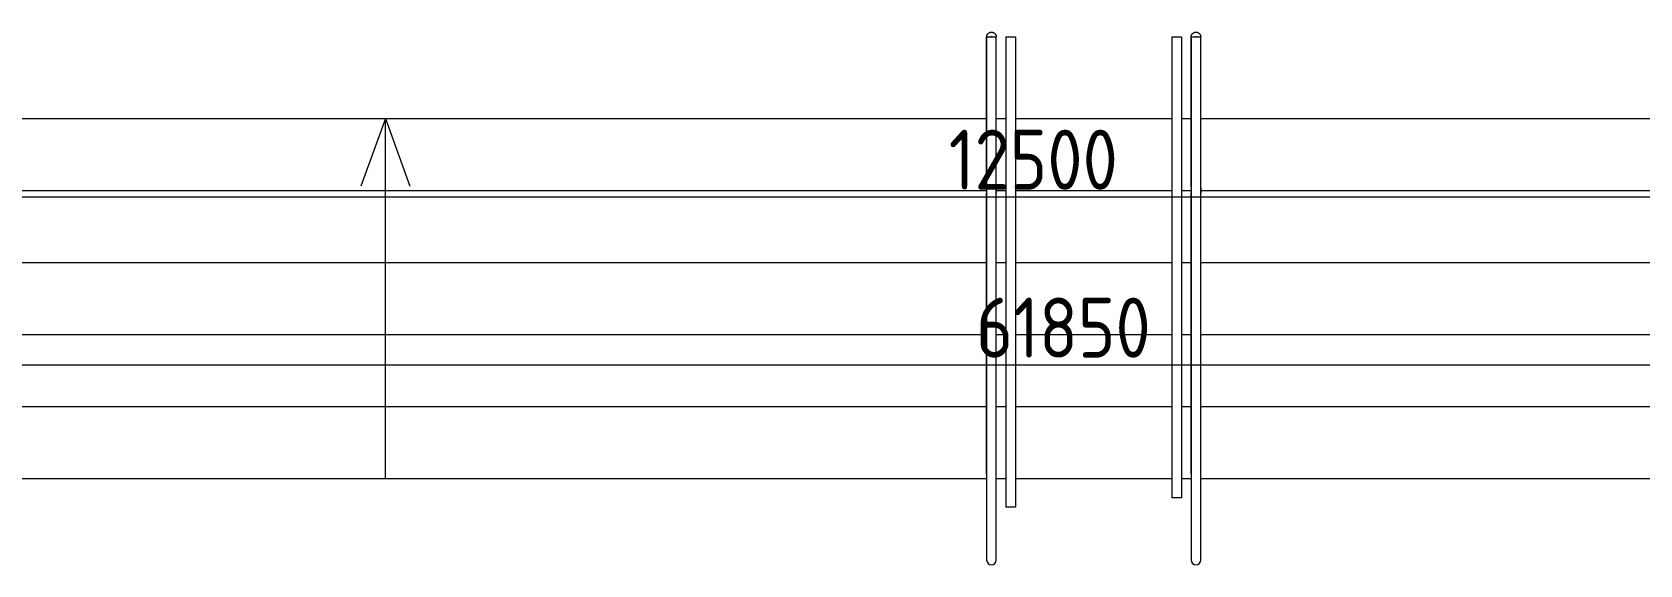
# Model space of a CAD drawing. Header units: millimetres. Extents: x -32 to 417638015, y -35 to 175284279.
# Drawn here: x 416284885 to 416291581, y 175226795 to 175229015 of the extents above; entities that cross this region are included whole.
import ezdxf

# ---------------------------------------------------------------- set-up
doc = ezdxf.new("R2010")
doc.units = ezdxf.units.MM
for name, color, linetype, lineweight in [('Аннотация', 7, 'Continuous', 18), ('Лестницы', 7, 'Continuous', 9), ('Ограждение', 7, 'Continuous', 9), ('Перекрытие', 7, 'Continuous', 18), ('Размеры', 7, 'Continuous', 9), ('Узлы', 7, 'Continuous', 18), ('ШТРИХОВКА', 252, 'Continuous', 15)]:
    doc.layers.add(name, color=color, linetype=linetype, lineweight=lineweight)
doc.layers.add('Линии', color=7, linetype='Continuous', lineweight=9, true_color=0x00a600)
doc.styles.add('GOST Common_1', font='GOST_Common.ttf', dxfattribs={"width": 0.9, "height": 250})
doc.dimstyles.new('ADSK_Основной_2_5_мм', dxfattribs={"dimscale": 304.8, "dimtxt": 251.4287490705518, "dimasz": 0.4639107611548557, "dimexe": 0.4921259842519685, "dimexo": 0.4921259842519685, "dimgap": 0.09842519685039369, "dimtad": 1, "dimrnd": 0.01, "dimdsep": 46, "dimtxsty": 'GOST Common_1', "dimblk1": 'OBLIQUE', "dimblk2": 'OBLIQUE', "dimsah": 1, "dimcen": 0.09, "dimdle": 0.4921259842519685, "dimazin": 2, "dimtfac": 1, "dimtdec": 4, "dimtix": 1, "dimtmove": 0, "dimatfit": 3, "dimfxl": 1, "dimtvp": 1, "dimtolj": 1, "dimtzin": 0, "dimlwd": 20, "dimlwe": 20, "dimarcsym": 2})

# ---------------------------------------------------------------- blocks, each defined once
blk = doc.blocks.new('Тип перил - Перила_Внутренний_-3098185-План 1-го этажа')
at = {"layer": 'Ограждение', "flags": 128}
for points in [[(24105.21181882732, -3332.500000000516), (24105.21181882732, -3333.699680026117), (24105.21181882732, -3334.897440819584), (24105.21181882732, -3336.091366219176), (24105.21181882732, -3337.279546198939), (24105.21181882732, -3338.460079924366), (24105.21181882732, -3339.631078793327), (24105.21181882732, -3340.790669457442), (24105.21181882732, -3341.936996818995), (24105.21181882732, -3343.068226998763), (24105.21181882732, -3344.182550269774), (24105.21181882732, -3345.278183952496), (24105.21181882732, -3346.353375266762), (24105.21181882732, -3346.617647059339)], [(24145.21181882732, -3346.617647059339), (24145.21181882732, -3345.54781324844), (24145.21181882732, -3344.457105719723), (24145.21181882732, -3343.347269372569), (24145.21181882732, -3342.220079708374), (24145.21181882732, -3341.077339990165), (24145.21181882732, -3339.920878357707), (24145.21181882732, -3338.752544902912), (24145.21181882732, -3337.574208710076), (24145.21181882732, -3336.387754865746), (24145.21181882732, -3335.195081442971), (24145.21181882732, -3333.998096464808), (24145.21181882732, -3332.798714851884)]]:
    blk.add_lwpolyline(points, dxfattribs=at)
blk = doc.blocks.new('Тип перил - Перила_Внутренний_-V59-План 1-го этажа')
at = {"layer": 'Ограждение'}
for p, q in [((24105.21181882729, -3332.500000000512), (24105.21181882729, -3346.689831135133)), ((24145.21181882729, -3332.500000000512), (24145.21181882729, -3346.689831135133))]:
    blk.add_line(p, q, dxfattribs=at)
blk = doc.blocks.new('Тип перил - Перила_Внутренний_-3099086-План 1-го этажа')
at = {"layer": 'Ограждение', "flags": 128}
for points in [[(24956.7539233106, -3332.500000000516), (24956.7539233106, -3333.699680026117), (24956.7539233106, -3334.897440819584), (24956.7539233106, -3336.091366219176), (24956.7539233106, -3337.279546198939), (24956.7539233106, -3338.460079924366), (24956.7539233106, -3339.631078793327), (24956.7539233106, -3340.790669457442), (24956.7539233106, -3341.936996818995), (24956.7539233106, -3343.068226998763), (24956.75392331061, -3344.182550269774), (24956.75392331061, -3345.278183952496), (24956.75392331061, -3346.353375266762), (24956.75392331061, -3346.617647059339)], [(24996.7539233106, -3346.617647059339), (24996.7539233106, -3345.54781324844), (24996.7539233106, -3344.457105719723), (24996.7539233106, -3343.347269372569), (24996.7539233106, -3342.220079708374), (24996.7539233106, -3341.077339990165), (24996.7539233106, -3339.920878357707), (24996.7539233106, -3338.752544902912), (24996.7539233106, -3337.574208710076), (24996.7539233106, -3336.387754865746), (24996.7539233106, -3335.195081442971), (24996.7539233106, -3333.998096464808), (24996.7539233106, -3332.798714851884)]]:
    blk.add_lwpolyline(points, dxfattribs=at)
blk = doc.blocks.new('_Oblique')
at = {"color": 0, "linetype": 'ByBlock', "lineweight": -2}
blk.add_line((-0.5, -0.5), (0.5, 0.5), dxfattribs=at)
blk = doc.blocks.new('*D108')
at = {"layer": 'Defpoints', "color": 0, "transparency": 16777216}
for p in [(18606.7659264767, -3082.670567049684), (31106.76592647669, -3082.670567049704), (31106.76592647669, -3182.655465909515)]:
    blk.add_point(p, dxfattribs=at)
at = {"layer": 'Размеры', "color": 0, "lineweight": 20, "transparency": 16777216}
for p, q in [((18456.7659264767, -3182.655465909515), (31256.76592647669, -3182.655465909515)), ((18606.7659264767, -3232.670567049684), (18606.7659264767, -3332.655465909515)), ((31106.76592647669, -3232.670567049704), (31106.76592647669, -3332.655465909515))]:
    blk.add_line(p, q, dxfattribs=at)
at = {"layer": 'Размеры', "color": 0, "lineweight": 20, "transparency": 16777216, "xscale": 141.4, "yscale": 141.4, "zscale": 141.4, "rotation": 180}
blk.add_blockref('_Oblique', (18606.7659264767, -3182.655465909515), dxfattribs=at)
at = {"layer": 'Размеры', "color": 0, "lineweight": 20, "transparency": 16777216, "xscale": 141.4, "yscale": 141.4, "zscale": 141.4}
blk.add_blockref('_Oblique', (31106.76592647669, -3182.655465909515), dxfattribs=at)
at = {"layer": 'Размеры', "color": 0, "lineweight": 20, "transparency": 16777216, "insert": (24856.7659264767, -3027.655465909515), "char_height": 250, "width": 889.8020814564612, "attachment_point": 5, "style": 'GOST Common_1'}
blk.add_mtext('\\A1;12500', dxfattribs=at)
blk = doc.blocks.new('*D114')
at = {"layer": 'Defpoints', "color": 0, "transparency": 16777216}
for p in [(-5943.234073523305, -3782.670567049729), (55906.7659264767, -3782.670567049828), (55906.7659264767, -3882.655465909515)]:
    blk.add_point(p, dxfattribs=at)
at = {"layer": 'Размеры', "color": 0, "lineweight": 20, "transparency": 16777216}
for p, q in [((-6093.234073523305, -3882.655465909515), (56056.7659264767, -3882.655465909515)), ((-5943.234073523305, -3932.670567049729), (-5943.234073523305, -4032.655465909515)), ((55906.7659264767, -3932.670567049828), (55906.7659264767, -4032.655465909515))]:
    blk.add_line(p, q, dxfattribs=at)
at = {"layer": 'Размеры', "color": 0, "lineweight": 20, "transparency": 16777216, "xscale": 141.4, "yscale": 141.4, "zscale": 141.4, "rotation": 180}
blk.add_blockref('_Oblique', (-5943.234073523305, -3882.655465909515), dxfattribs=at)
at = {"layer": 'Размеры', "color": 0, "lineweight": 20, "transparency": 16777216, "xscale": 141.4, "yscale": 141.4, "zscale": 141.4}
blk.add_blockref('_Oblique', (55906.7659264767, -3882.655465909515), dxfattribs=at)
at = {"layer": 'Размеры', "color": 0, "lineweight": 20, "transparency": 16777216, "insert": (24981.7659264767, -3727.655465909515), "char_height": 250, "width": 889.8020814564612, "attachment_point": 5, "style": 'GOST Common_1'}
blk.add_mtext('\\A1;61850', dxfattribs=at)
blk = doc.blocks.new('1 этаж')
at = {"layer": 'Аннотация', "color": 8, "lineweight": 20}
for q in [(22055.59453044055, -3137.361112549153), (22260.80661643593, -3137.361112549155)]:
    blk.add_line((22158.20057343825, -2855.453326313381), q, dxfattribs=at)
at = {"layer": 'Лестницы', "color": 8}
for p, q in [((19327.56887638633, -2856.098189708153), (24662.41239226551, -2856.098189708153)), ((24702.41239226551, -2856.098189708153), (24742.41239226551, -2856.098189708153)), ((24782.41239226551, -2856.098189708153), (25433.95449674883, -2856.098189708153)), ((25473.9544967488, -2856.098189708153), (25513.95449674883, -2856.098189708153)), ((25553.95449674883, -2856.098189708153), (30956.72621696047, -2856.098189708153)), ((19327.04209070129, -3156.098189708153), (24662.9391779541, -3156.098189708153)), ((19327.04209070129, -3156.098189708153), (24662.9391779541, -3156.098189708153)), ((24701.8856065805, -3156.098189708153), (24742.41239226551, -3156.098189708153)), ((24701.8856065805, -3156.098189708153), (24742.41239226551, -3156.098189708153)), ((24782.41239226551, -3156.098189708153), (25433.95449674883, -3156.098189708153)), ((24782.41239226551, -3156.098189708153), (25433.95449674883, -3156.098189708153)), ((25473.9544967488, -3156.098189708153), (25514.48128243739, -3156.098189708153)), ((25473.9544967488, -3156.098189708153), (25514.48128243739, -3156.098189708153)), ((25553.42771106382, -3156.098189708153), (30957.253002649, -3156.098189708153)), ((25553.42771106382, -3156.098189708153), (30957.253002649, -3156.098189708153)), ((19327.56887638633, -3456.098189708153), (24662.41239226551, -3456.098189708153)), ((19327.56887638633, -3456.098189708153), (24662.41239226551, -3456.098189708153)), ((24702.41239226551, -3456.098189708153), (24742.41239226551, -3456.098189708153)), ((24702.41239226551, -3456.098189708153), (24742.41239226551, -3456.098189708153)), ((24782.41239226551, -3456.098189708153), (25433.95449674883, -3456.098189708153)), ((24782.41239226551, -3456.098189708153), (25433.95449674883, -3456.098189708153)), ((25473.9544967488, -3456.098189708153), (25513.95449674883, -3456.098189708153)), ((25473.9544967488, -3456.098189708153), (25513.95449674883, -3456.098189708153)), ((25553.9544967488, -3456.098189708153), (30956.72621696047, -3456.098189708153)), ((25553.9544967488, -3456.098189708153), (30956.72621696047, -3456.098189708153)), ((19327.56887638633, -3756.098189708153), (24662.41239226551, -3756.098189708153)), ((19327.56887638633, -3756.098189708153), (24662.41239226551, -3756.098189708153)), ((24702.41239226551, -3756.098189708153), (24742.41239226551, -3756.098189708153)), ((24702.41239226551, -3756.098189708153), (24742.41239226551, -3756.098189708153)), ((24782.41239226551, -3756.098189708153), (25433.95449674883, -3756.098189708153)), ((24782.41239226551, -3756.098189708153), (25433.95449674883, -3756.098189708153)), ((25473.95449674883, -3756.098189708153), (25513.95449674883, -3756.098189708153)), ((25473.95449674883, -3756.098189708153), (25513.95449674883, -3756.098189708153)), ((25553.95449674883, -3756.098189708153), (30956.72621696047, -3756.098189708153)), ((25553.95449674883, -3756.098189708153), (30956.72621696047, -3756.098189708153)), ((19327.56887638633, -4056.098189708153), (24662.41239226551, -4056.098189708153)), ((19327.56887638633, -4056.098189708153), (24662.41239226551, -4056.098189708153)), ((24702.41239226551, -4056.098189708153), (24742.41239226551, -4056.098189708153)), ((24702.41239226551, -4056.098189708153), (24742.41239226551, -4056.098189708153)), ((24782.41239226551, -4056.098189708153), (25433.95449674883, -4056.098189708153)), ((24782.41239226551, -4056.098189708153), (25433.95449674883, -4056.098189708153)), ((25473.95449674883, -4056.098189708153), (25513.95449674883, -4056.098189708153)), ((25473.95449674883, -4056.098189708153), (25513.95449674883, -4056.098189708153)), ((25553.95449674883, -4056.098189708153), (30956.72621696047, -4056.098189708153)), ((25553.95449674883, -4056.098189708153), (30956.72621696047, -4056.098189708153)), ((19327.56887638633, -4356.098189708153), (24662.41239226551, -4356.098189708153)), ((19327.56887638633, -4356.098189708153), (24662.41239226551, -4356.098189708153)), ((24702.41239226551, -4356.098189708153), (24742.41239226551, -4356.098189708153)), ((24702.41239226551, -4356.098189708153), (24742.41239226551, -4356.098189708153)), ((24782.41239226551, -4356.098189708153), (25433.95449674883, -4356.098189708153)), ((24782.41239226551, -4356.098189708153), (25433.95449674883, -4356.098189708153)), ((25473.95449674883, -4356.098189708153), (25513.95449674883, -4356.098189708153)), ((25473.95449674883, -4356.098189708153), (25513.95449674883, -4356.098189708153)), ((25553.95449674883, -4356.098189708153), (30956.72621696047, -4356.098189708153)), ((25553.95449674883, -4356.098189708153), (30956.72621696047, -4356.098189708153))]:
    blk.add_line(p, q, dxfattribs=at)
at = {"layer": 'Линии', "color": 8}
for p, q in [((24662.41239226551, -4336.098189708169), (24662.41239226551, -4696.098189708169)), ((24702.41239226551, -4696.098189708169), (24702.41239226551, -4336.098189708169)), ((25513.95449674883, -4336.098189708172), (25513.95449674883, -4696.098189708173)), ((25553.95449674883, -4696.098189708173), (25553.95449674883, -4336.098189708172))]:
    blk.add_line(p, q, dxfattribs=at)
for centre in [(24682.41239226551, -4696.098189708171), (25533.95449674883, -4696.098189708173)]:
    blk.add_arc(centre, 20, 180, 0, dxfattribs=at)
at = {"layer": 'Ограждение', "color": 8}
for p, q in [((24662.41239226556, -2516.098189708153), (24662.41239226556, -2856.098189708154)), ((24662.41239226554, -2516.098189708151), (24702.41239226554, -2516.098189708151)), ((24662.41239226554, -3143.598189708153), (24662.41239226554, -2516.098189708151)), ((24684.74889016967, -2516.098189708151), (24680.07589436141, -2516.098189708151)), ((24702.41239226557, -2856.098189708154), (24702.41239226557, -2516.098189708153)), ((24702.41239226554, -3143.598189708153), (24702.41239226554, -2516.098189708151)), ((24742.41239226554, -2516.098189708151), (24782.41239226554, -2516.098189708151)), ((24742.41239226554, -2516.098189708151), (24742.41239226554, -2856.098189708151)), ((24782.41239226554, -2516.098189708151), (24782.41239226554, -2856.098189708151)), ((25433.95449674884, -2516.098189708151), (25473.95449674884, -2516.098189708151)), ((25433.95449674884, -2516.098189708151), (25433.95449674884, -2856.098189708151)), ((25473.95449674884, -2516.098189708151), (25473.95449674884, -2856.098189708151)), ((25513.95449674887, -2516.098189708153), (25513.95449674887, -2856.098189708154)), ((25513.95449674884, -2516.098189708151), (25553.95449674884, -2516.098189708151)), ((25513.95449674884, -3143.598189708153), (25513.95449674884, -2516.098189708151)), ((25536.29099465297, -2516.098189708151), (25531.61799884471, -2516.098189708151)), ((25553.95449674887, -2856.098189708154), (25553.95449674887, -2516.098189708153)), ((25553.95449674884, -3143.598189708153), (25553.95449674884, -2516.098189708151)), ((24662.41239226556, -2856.098189708154), (24662.41239226556, -3143.598189708149)), ((24702.41239226557, -3143.598189708149), (24702.41239226557, -2856.098189708154)), ((24742.41239226554, -2856.098189708151), (24742.41239226554, -3156.098189708153)), ((24782.41239226554, -2856.098189708151), (24782.41239226554, -3156.098189708153)), ((25433.95449674884, -2856.098189708151), (25433.95449674884, -3156.098189708153)), ((25473.95449674884, -2856.098189708151), (25473.95449674884, -3156.098189708153)), ((25513.95449674887, -2856.098189708154), (25513.95449674887, -3143.598189708149)), ((25553.95449674887, -3143.598189708149), (25553.95449674887, -2856.098189708154)), ((24662.41239226554, -3143.598189708153), (24662.41239226554, -3167.127601472859)), ((24702.41239226554, -3143.598189708153), (24702.41239226554, -3167.127601472859)), ((25513.95449674884, -3143.598189708153), (25513.95449674884, -3167.127601472859)), ((25513.95449674884, -3143.598189708153), (25513.95449674884, -3157.788020842775)), ((25553.95449674884, -3143.598189708153), (25553.95449674884, -3167.127601472859)), ((25553.95449674884, -3143.598189708153), (25553.95449674884, -3157.788020842775)), ((24662.41239226557, -3157.715836766981), (24662.41239226556, -4335.657013237568)), ((24662.41239226554, -4336.098189708165), (24662.41239226554, -3167.127601472858)), ((24702.41239226557, -4335.657013237568), (24702.41239226557, -3157.715836766981)), ((24702.41239226554, -4336.098189708165), (24702.41239226554, -3167.127601472858)), ((24742.41239226554, -3156.098189708153), (24742.41239226554, -4356.098189708152)), ((24782.41239226554, -3156.098189708153), (24782.41239226554, -4356.098189708152)), ((25433.95449674884, -3156.098189708153), (25433.95449674884, -4356.098189708151)), ((25473.95449674884, -3156.098189708153), (25473.95449674884, -4356.098189708151)), ((25513.95449674887, -3157.715836766981), (25513.95449674887, -4335.657013237568)), ((25513.95449674884, -4336.098189708172), (25513.95449674884, -3167.127601472858)), ((25553.95449674887, -4335.657013237568), (25553.95449674887, -3157.715836766981)), ((25553.95449674884, -4336.098189708172), (25553.95449674884, -3167.127601472858)), ((24662.41239226556, -4336.273647420253), (24662.41239226556, -4335.657013237568)), ((25513.95449674887, -4336.273647420253), (25513.95449674887, -4335.657013237568)), ((24742.41239226554, -4356.098189708152), (24742.41239226554, -4476.098189708151)), ((24782.41239226554, -4356.098189708152), (24782.41239226554, -4476.098189708151)), ((25433.95449674884, -4356.098189708151), (25433.95449674884, -4436.098189708151)), ((25473.95449674884, -4356.098189708151), (25473.95449674884, -4436.098189708151)), ((24782.41239226554, -4476.098189708151), (24742.41239226554, -4476.098189708151)), ((25473.95449674884, -4436.098189708151), (25433.95449674884, -4436.098189708151))]:
    blk.add_line(p, q, dxfattribs=at)
at = {"layer": 'Ограждение', "color": 8, "flags": 128}
for points in [[(24662.41239226554, -2516.098189708151), (24662.42839013232, -2515.298403024417), (24662.47635813948, -2514.49989582877), (24662.55621954846, -2513.703945562375), (24662.66784659803, -2512.911825575872), (24662.81106070872, -2512.124803092248), (24662.9856327685, -2511.344137179611), (24663.19128349933, -2510.571076736878), (24663.42768390389, -2509.806858495831), (24663.69445579198, -2509.052705042653), (24663.99117238549, -2508.309822861976), (24664.31735900115, -2507.579400406834), (24664.67249380996, -2506.862606197326), (24665.05600867199, -2506.16058695128), (24665.46729004527, -2505.474465749741), (24665.90567996735, -2504.805340240256), (24666.37047710786, -2504.154280880903), (24666.86093789053, -2503.522329227786), (24667.37627768272, -2502.910496268726), (24667.91567205073, -2502.319760805944), (24668.4782580786, -2501.751067890164), (24669.06313574871, -2501.205327308735), (24669.66936938158, -2500.683412130176), (24670.29598913268, -2500.186157307423), (24670.9419925441, -2499.714358342134), (24671.60634614818, -2499.268770011997), (24672.28798712088, -2498.850105163288), (24672.98582498207, -2498.45903357045), (24673.69874334001, -2498.096180864624), (24674.42560167742, -2497.76212753272), (24675.16523717602, -2497.457407988811), (24675.91646657676, -2497.182509719164), (24676.6780880729, -2496.937872502369), (24677.44888323249, -2496.723887705788), (24678.22761894772, -2496.540897659444), (24679.01304940755, -2496.389195108385), (24679.80391809078, -2496.269022744314), (24680.59895977626, -2496.180572817401), (24681.39690256686, -2496.123986828638), (24682.19646992438, -2496.099355303553), (24682.41239226555, -2496.098189708147)], [(24662.9856327685, -2511.344137179611), (24663.19128349933, -2510.571076736878), (24663.42768390389, -2509.806858495831), (24663.69445579198, -2509.052705042653), (24663.99117238549, -2508.309822861976), (24664.31735900115, -2507.579400406834), (24664.67249380996, -2506.862606197326), (24665.05600867199, -2506.16058695128), (24665.46729004527, -2505.474465749741), (24665.90567996735, -2504.805340240256), (24666.37047710786, -2504.154280880903), (24666.86093789053, -2503.522329227786), (24667.37627768272, -2502.910496268726), (24667.91567205073, -2502.319760805944), (24668.4782580786, -2501.751067890164), (24669.06313574871, -2501.205327308735), (24669.66936938158, -2500.683412130176), (24670.29598913268, -2500.186157307423), (24670.9419925441, -2499.714358342134), (24671.60634614818, -2499.268770011997), (24672.28798712088, -2498.850105163288), (24672.98582498207, -2498.45903357045), (24673.69874334001, -2498.096180864624), (24674.42560167742, -2497.76212753272), (24675.16523717602, -2497.457407988811), (24675.91646657676, -2497.182509719164), (24676.6780880729, -2496.937872502369), (24677.44888323249, -2496.723887705788), (24678.22761894772, -2496.540897659444), (24679.01304940755, -2496.389195108385), (24679.80391809078, -2496.269022744314), (24680.59895977626, -2496.180572817401), (24681.39690256686, -2496.123986828638), (24682.19646992438, -2496.099355303553), (24682.41239226555, -2496.098189708147)], [(24682.41239226555, -2496.098189708147), (24683.21217894927, -2496.114187574933), (24684.01068614492, -2496.162155582098), (24684.80663641132, -2496.242016991076), (24685.59875639783, -2496.353644040639), (24686.38577888145, -2496.496858151329), (24687.16644479409, -2496.671430211117), (24687.93950523682, -2496.877080941942), (24688.70372347787, -2497.113481346507), (24689.45787693105, -2497.380253234593), (24690.20075911172, -2497.676969828097), (24690.93118156687, -2498.003156443758), (24691.64797577637, -2498.358291252575), (24692.34999502242, -2498.741806114605), (24693.03611622396, -2499.153087487883), (24693.70524173344, -2499.591477409963), (24694.35630109279, -2500.056274550469), (24694.98825274591, -2500.546735333132), (24695.60008570497, -2501.062075125337), (24696.19082116775, -2501.601469493335), (24696.75951408353, -2502.164055521213), (24697.30525466496, -2502.748933191328), (24697.82716984352, -2503.355166824183), (24698.32442466628, -2503.981786575287), (24698.79622363157, -2504.6277899867), (24699.2418119617, -2505.29214359079), (24699.66047681041, -2505.973784563493), (24700.05154840325, -2506.671622424682), (24700.41440110908, -2507.384540782615), (24700.74845444098, -2508.111399120031), (24701.05317398489, -2508.851034618619), (24701.32807225454, -2509.602264019376), (24701.57270947133, -2510.363885515515), (24701.78669426791, -2511.134680675104), (24701.96968431426, -2511.913416390329), (24702.12138686531, -2512.698846850149), (24702.24155922938, -2513.489715533388), (24702.3300091563, -2514.28475721887), (24702.38659514506, -2515.082700009477), (24702.41122667014, -2515.88226736699), (24702.41239226555, -2516.098189708151)], [(24682.41239226555, -2496.098189708147), (24683.21217894927, -2496.114187574933), (24684.01068614492, -2496.162155582098), (24684.80663641132, -2496.242016991076), (24685.59875639783, -2496.353644040639), (24686.38577888145, -2496.496858151329), (24687.16644479409, -2496.671430211117), (24687.93950523682, -2496.877080941942), (24688.70372347787, -2497.113481346507), (24689.45787693105, -2497.380253234593), (24690.20075911172, -2497.676969828097), (24690.93118156687, -2498.003156443758), (24691.64797577637, -2498.358291252575), (24692.34999502242, -2498.741806114605), (24693.03611622396, -2499.153087487883), (24693.70524173344, -2499.591477409963), (24694.35630109279, -2500.056274550469), (24694.98825274591, -2500.546735333132), (24695.60008570497, -2501.062075125337), (24696.19082116775, -2501.601469493335), (24696.75951408353, -2502.164055521213), (24697.30525466496, -2502.748933191328), (24697.82716984352, -2503.355166824183), (24698.32442466628, -2503.981786575287), (24698.79622363157, -2504.6277899867), (24699.2418119617, -2505.29214359079), (24699.66047681041, -2505.973784563493)], [(24700.05154840325, -2506.671622424682), (24700.41440110908, -2507.384540782615), (24700.74845444098, -2508.111399120031), (24701.05317398489, -2508.851034618619), (24701.32807225454, -2509.602264019376), (24701.57270947133, -2510.363885515515), (24701.78669426791, -2511.134680675104), (24701.96968431426, -2511.913416390329)], [(25513.95449674883, -2516.098189708151), (25513.97049461561, -2515.298403024417), (25514.01846262277, -2514.49989582877), (25514.09832403175, -2513.703945562375), (25514.20995108132, -2512.911825575872), (25514.35316519201, -2512.124803092248), (25514.5277372518, -2511.344137179611), (25514.73338798262, -2510.571076736878), (25514.96978838718, -2509.806858495831), (25515.23656027527, -2509.052705042653), (25515.53327686878, -2508.309822861976), (25515.85946348444, -2507.579400406834), (25516.21459829325, -2506.862606197326), (25516.59811315528, -2506.16058695128), (25517.00939452856, -2505.474465749741), (25517.44778445064, -2504.805340240256), (25517.91258159115, -2504.154280880903), (25518.40304237382, -2503.522329227786), (25518.91838216602, -2502.910496268726), (25519.45777653402, -2502.319760805944), (25520.02036256189, -2501.751067890164), (25520.60524023201, -2501.205327308735), (25521.21147386487, -2500.683412130176), (25521.83809361597, -2500.186157307423), (25522.48409702739, -2499.714358342134), (25523.14845063147, -2499.268770011997), (25523.83009160417, -2498.850105163288), (25524.52792946536, -2498.45903357045), (25525.2408478233, -2498.096180864624), (25525.96770616071, -2497.76212753272), (25526.70734165931, -2497.457407988811), (25527.45857106005, -2497.182509719164), (25528.22019255619, -2496.937872502369), (25528.99098771578, -2496.723887705788), (25529.76972343101, -2496.540897659444), (25530.55515389084, -2496.389195108385), (25531.34602257407, -2496.269022744314), (25532.14106425955, -2496.180572817401), (25532.93900705015, -2496.123986828638), (25533.73857440767, -2496.099355303553), (25533.95449674884, -2496.098189708147)], [(25514.5277372518, -2511.344137179611), (25514.73338798262, -2510.571076736878), (25514.96978838718, -2509.806858495831), (25515.23656027527, -2509.052705042653), (25515.53327686878, -2508.309822861976), (25515.85946348444, -2507.579400406834), (25516.21459829325, -2506.862606197326), (25516.59811315528, -2506.16058695128), (25517.00939452856, -2505.474465749741), (25517.44778445064, -2504.805340240256), (25517.91258159115, -2504.154280880903), (25518.40304237382, -2503.522329227786), (25518.91838216602, -2502.910496268726), (25519.45777653402, -2502.319760805944), (25520.02036256189, -2501.751067890164), (25520.60524023201, -2501.205327308735), (25521.21147386487, -2500.683412130176), (25521.83809361597, -2500.186157307423), (25522.48409702739, -2499.714358342134), (25523.14845063147, -2499.268770011997), (25523.83009160417, -2498.850105163288), (25524.52792946536, -2498.45903357045), (25525.2408478233, -2498.096180864624), (25525.96770616071, -2497.76212753272), (25526.70734165931, -2497.457407988811), (25527.45857106005, -2497.182509719164), (25528.22019255619, -2496.937872502369), (25528.99098771578, -2496.723887705788), (25529.76972343101, -2496.540897659444), (25530.55515389084, -2496.389195108385), (25531.34602257407, -2496.269022744314), (25532.14106425955, -2496.180572817401), (25532.93900705015, -2496.123986828638), (25533.73857440767, -2496.099355303553), (25533.95449674884, -2496.098189708147)], [(25533.95449674884, -2496.098189708147), (25534.75428343256, -2496.114187574933), (25535.55279062821, -2496.162155582098), (25536.34874089461, -2496.242016991076), (25537.14086088112, -2496.353644040639), (25537.92788336474, -2496.496858151329), (25538.70854927738, -2496.671430211117), (25539.48160972011, -2496.877080941942), (25540.24582796116, -2497.113481346507), (25540.99998141434, -2497.380253234593), (25541.74286359501, -2497.676969828097), (25542.47328605016, -2498.003156443758), (25543.19008025966, -2498.358291252575), (25543.89209950571, -2498.741806114605), (25544.57822070725, -2499.153087487883), (25545.24734621673, -2499.591477409963), (25545.89840557608, -2500.056274550469), (25546.5303572292, -2500.546735333132), (25547.14219018826, -2501.062075125337), (25547.73292565105, -2501.601469493335), (25548.30161856682, -2502.164055521213), (25548.84735914825, -2502.748933191328), (25549.36927432681, -2503.355166824183), (25549.86652914957, -2503.981786575287), (25550.33832811486, -2504.6277899867), (25550.78391644499, -2505.29214359079), (25551.2025812937, -2505.973784563493), (25551.59365288654, -2506.671622424682), (25551.95650559237, -2507.384540782615), (25552.29055892427, -2508.111399120031), (25552.59527846818, -2508.851034618619), (25552.87017673783, -2509.602264019376), (25553.11481395462, -2510.363885515515), (25553.3287987512, -2511.134680675104), (25553.51178879755, -2511.913416390329), (25553.66349134861, -2512.698846850149), (25553.78366371267, -2513.489715533388), (25553.87211363959, -2514.28475721887), (25553.92869962835, -2515.082700009477), (25553.95333115344, -2515.88226736699), (25553.95449674884, -2516.098189708151)], [(25533.95449674884, -2496.098189708147), (25534.75428343256, -2496.114187574933), (25535.55279062821, -2496.162155582098), (25536.34874089461, -2496.242016991076), (25537.14086088112, -2496.353644040639), (25537.92788336474, -2496.496858151329), (25538.70854927738, -2496.671430211117), (25539.48160972011, -2496.877080941942), (25540.24582796116, -2497.113481346507), (25540.99998141434, -2497.380253234593), (25541.74286359501, -2497.676969828097), (25542.47328605016, -2498.003156443758), (25543.19008025966, -2498.358291252575), (25543.89209950571, -2498.741806114605), (25544.57822070725, -2499.153087487883), (25545.24734621673, -2499.591477409963), (25545.89840557608, -2500.056274550469), (25546.5303572292, -2500.546735333132), (25547.14219018826, -2501.062075125337), (25547.73292565105, -2501.601469493335), (25548.30161856682, -2502.164055521213), (25548.84735914825, -2502.748933191328), (25549.36927432681, -2503.355166824183), (25549.86652914957, -2503.981786575287), (25550.33832811486, -2504.6277899867), (25550.78391644499, -2505.29214359079), (25551.2025812937, -2505.973784563493)], [(25551.59365288654, -2506.671622424682), (25551.95650559237, -2507.384540782615), (25552.29055892427, -2508.111399120031), (25552.59527846818, -2508.851034618619), (25552.87017673783, -2509.602264019376), (25553.11481395462, -2510.363885515515), (25553.3287987512, -2511.134680675104), (25553.51178879755, -2511.913416390329)], [(24662.41239226556, -3143.598189708149), (24662.41239226556, -3144.797869733759), (24662.41239226556, -3145.995630527225), (24662.41239226556, -3147.189555926817), (24662.41239226556, -3148.377735906581), (24662.41239226556, -3149.558269632008), (24662.41239226556, -3150.729268500968), (24662.41239226556, -3151.888859165084), (24662.41239226556, -3153.035186526637), (24662.41239226556, -3154.166416706405), (24662.41239226556, -3155.280739977416), (24662.41239226556, -3156.376373660138), (24662.41239226556, -3157.451564974403), (24662.41239226556, -3157.715836766981)], [(24702.41239226557, -3157.715836766981), (24702.41239226557, -3156.646002956082), (24702.41239226557, -3155.555295427364), (24702.41239226557, -3154.445459080211), (24702.41239226557, -3153.318269416016), (24702.41239226557, -3152.175529697806), (24702.41239226557, -3151.019068065349), (24702.41239226557, -3149.850734610553), (24702.41239226557, -3148.672398417718), (24702.41239226557, -3147.485944573387), (24702.41239226557, -3146.293271150612), (24702.41239226557, -3145.09628617245), (24702.41239226557, -3143.896904559525), (24702.41239226557, -3143.598189708149)], [(25513.95449674887, -3143.598189708149), (25513.95449674887, -3144.797869733759), (25513.95449674887, -3145.995630527225), (25513.95449674887, -3147.189555926817), (25513.95449674887, -3148.377735906581), (25513.95449674887, -3149.558269632008), (25513.95449674887, -3150.729268500968), (25513.95449674887, -3151.888859165075), (25513.95449674887, -3153.035186526637), (25513.95449674887, -3154.166416706405), (25513.95449674887, -3155.280739977416), (25513.95449674887, -3156.376373660138), (25513.95449674887, -3157.451564974403), (25513.95449674887, -3157.715836766981)], [(25553.95449674887, -3157.715836766981), (25553.95449674887, -3156.646002956082), (25553.95449674887, -3155.555295427364), (25553.95449674887, -3154.445459080211), (25553.95449674887, -3153.318269416016), (25553.95449674887, -3152.175529697806), (25553.95449674887, -3151.019068065349), (25553.95449674887, -3149.850734610553), (25553.95449674887, -3148.672398417718), (25553.95449674887, -3147.485944573387), (25553.95449674887, -3146.293271150612), (25553.95449674887, -3145.09628617245), (25553.95449674887, -3143.896904559525), (25553.95449674887, -3143.598189708149)]]:
    blk.add_lwpolyline(points, dxfattribs=at)
at = {"layer": 'Перекрытие', "color": 8}
for p, q in [((19327.56887638633, -2855.453326313381), (24662.41239226551, -2855.453326313381)), ((24702.41239226554, -2855.453326313381), (24742.41239226554, -2855.453326313381)), ((24782.41239226551, -2855.453326313381), (25433.95449674883, -2855.453326313381)), ((25473.9544967488, -2855.453326313381), (25513.95449674883, -2855.453326313381)), ((25553.95449674883, -2855.453326313381), (30956.72621696047, -2855.453326313381))]:
    blk.add_line(p, q, dxfattribs=at)
at = {"layer": 'Узлы', "color": 8}
blk.add_line((22158.20057343825, -4355.45332631339), (22158.20057343826, -2855.453326313381), dxfattribs=at)
at = {"layer": 'Ограждение', "color": 8}
for name in ['Тип перил - Перила_Внутренний_-3098185-План 1-го этажа', 'Тип перил - Перила_Внутренний_-V59-План 1-го этажа', 'Тип перил - Перила_Внутренний_-3099086-План 1-го этажа']:
    blk.add_blockref(name, (557.2005734382547, 188.9018102923583), dxfattribs=at)
at = {"layer": 'Размеры', "color": 8, "lineweight": 20}
for base, p1, p2, override, picture, middle in [((31106.76592647669, -3182.655465909515), (18606.7659264767, -3082.670567049684), (31106.76592647669, -3082.670567049704), {"dimpost": '<>', "dimfxl": 12500}, '*D108', (24856.7659264767, -3027.655465909515)), ((55906.7659264767, -3882.655465909515), (-5943.234073523305, -3782.670567049729), (55906.7659264767, -3782.670567049828), {"dimpost": '<>', "dimfxl": 61850}, '*D114', (24981.7659264767, -3727.655465909515))]:
    dim = blk.add_linear_dim(base=base, p1=p1, p2=p2, dimstyle='ADSK_Основной_2_5_мм', override=override, dxfattribs=at)
    dim.commit()
    dim.dimension.update_dxf_attribs({"geometry": picture, "text_midpoint": middle})

msp = doc.modelspace()

# ---------------------------------------------------------------- block references
at = {"layer": 'ШТРИХОВКА'}
msp.add_blockref('1 этаж', (416264198.1010904, 175231510.6631508), dxfattribs=at)

doc.saveas('drawing.dxf')
